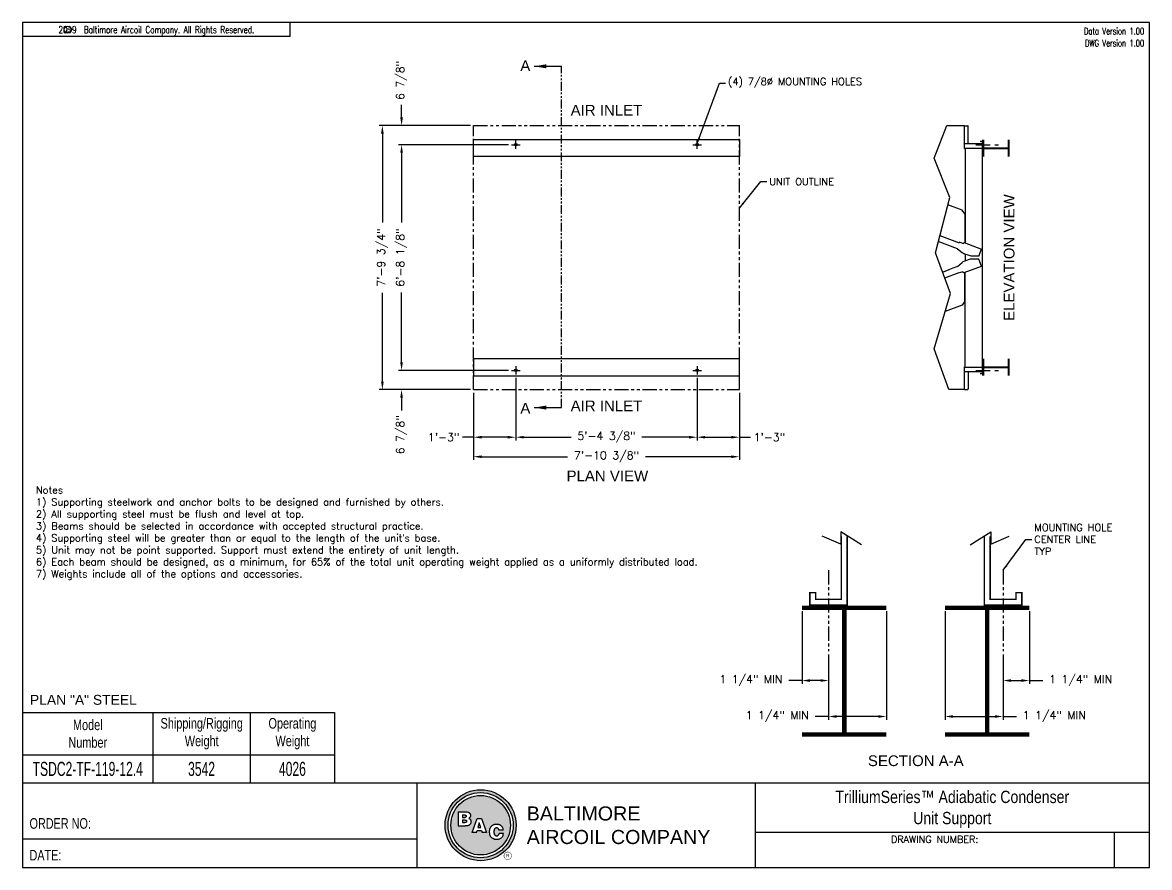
# Model space of a CAD drawing. Extents: x 50 to 450, y 40 to 340.
import ezdxf
from ezdxf.enums import TextEntityAlignment as Align

# ---------------------------------------------------------------- set-up
doc = ezdxf.new("R2010")
doc.units = 0
doc.header["$LTSCALE"] = 8
doc.header["$MEASUREMENT"] = 0
doc.linetypes.add('PHANTOM2', pattern=[1.25, 0.625, -0.125, 0.125, -0.125, 0.125, -0.125])
doc.layers.get('0').update_dxf_attribs({"linetype": 'CONTINUOUS'})
doc.layers.get('Defpoints').update_dxf_attribs({"linetype": 'CONTINUOUS'})
for name, color, linetype in [('STD-BASE', 5, 'CONTINUOUS'), ('STD-BLOCK', 7, 'CONTINUOUS'), ('STD-PLAN-A', 5, 'CONTINUOUS'), ('TEXT', 4, 'CONTINUOUS')]:
    doc.layers.add(name, color=color, linetype=linetype)
doc.styles.add('BAC', font='swissk.ttf')
doc.styles.add('BACtblk', font='swisscl.ttf')
doc.styles.add('BACtblkBold', font='swissck.ttf')
doc.styles.add('Current-ANSI-BAC Part', font='arial.ttf')
doc.styles.add('ROMANS', font='romans.shx', dxfattribs={"width": 0.75})
doc.styles.add('SIMPLEX', font='simplex.shx', dxfattribs={"oblique": 10})
doc.styles.add('SUBMITTAL', font='romans.shx')
doc.styles.add('SUBTTF', font='ARIALN.TTF', dxfattribs={"width": 0.9})
doc.dimstyles.new('SUBMITTAL', dxfattribs={"dimtxt": 0.09375, "dimasz": 0.09375, "dimexe": 0.03125, "dimexo": 0.0625, "dimgap": 0.0625, "dimtad": 0, "dimdec": 4, "dimzin": 4, "dimdsep": 46, "dimlunit": 4, "dimtxsty": 'SUBMITTAL', "dimcen": 0.09375, "dimclre": 6, "dimadec": 0, "dimazin": 0, "dimtfac": 1, "dimtdec": 0, "dimtofl": 0, "dimtmove": 0, "dimatfit": 3, "dimfxl": 0, "dimfrac": 2, "dimtolj": 1, "dimtzin": 4, "dimarcsym": 0})

# ---------------------------------------------------------------- blocks, each defined once
blk = doc.blocks.new('BORDER')
for p, q in [((1, 1), (0, 1)), ((0, 1), (0, 0)), ((1, 0), (1, 1)), ((0, 0), (1, 0))]:
    blk.add_line(p, q)
blk = doc.blocks.new('copyr0')
for q in [(2.375, 0), (0, -0.125)]:
    blk.add_line((2.375, -0.125), q)
at = {"color": 6}
blk.add_circle((0.402, -0.063), 0.0312, dxfattribs=at)
at = {"color": 6, "style": 'ROMANS', "width": 0.75}
blk.add_text('2019  Baltimore Aircoil Company. All Rights Reserved.', height=0.0625, dxfattribs=at).set_placement((1.188, -0.094), align=Align.CENTER)
blk.add_text('c', height=0.0469, dxfattribs=at).set_placement((0.402, -0.063), align=Align.MIDDLE)
blk = doc.blocks.new('model weights')
for p, q in [((3, 43), (3, 3)), ((3, 43), (180.26, 43)), ((77.09, 43), (77.09, 3)), ((132.26, 43), (132.26, 3)), ((180.26, 43), (180.26, 3)), ((180.26, 43), (180.26, 3)), ((3, 19), (180.26, 19)), ((3, 3), (180.26, 3))]:
    blk.add_line(p, q)
at = {"layer": 'TEXT', "char_height": 6, "attachment_point": 5, "style": 'SUBTTF'}
for s, insert, width in [('Model\\PNumber', (40.05, 31), 32.4424), ('Shipping/Rigging\\PWeight', (104.76, 31), 42.2577), ('Operating\\PWeight', (156.26, 31), 52.9286)]:
    blk.add_mtext(s, dxfattribs=dict(at, insert=insert, width=width))
at = {"layer": 'TEXT', "style": 'SUBTTF', "width": 0.75}
for tag, p in [('MODELNUM', (40.05, 11)), ('SHIPWEIGHT', (104.67, 11)), ('OPWEIGHT', (156.26, 11))]:
    blk.add_attdef(tag, text='', height=8, dxfattribs=at).set_placement(p, align=Align.MIDDLE_CENTER)
blk = doc.blocks.new('*D4')
at = {"layer": 'Defpoints', "color": 0}
for p in [(225.15, 215.09), (210.15, 209.76), (210.15, 192.87)]:
    blk.add_point(p, dxfattribs=at)
at = {"layer": 'STD-PLAN-A', "color": 6, "lineweight": -2}
for p, q in [((225.15, 213.95), (225.15, 191.73)), ((210.15, 208.62), (210.15, 191.73))]:
    blk.add_line(p, q, dxfattribs=at)
at = {"layer": 'STD-PLAN-A', "color": 3, "lineweight": -2}
for p, q in [((210.15, 192.87), (206.2, 192.87)), ((222.31, 192.87), (212.99, 192.87))]:
    blk.add_line(p, q, dxfattribs=at)
at = {"layer": 'STD-PLAN-A', "color": 3}
for points in [[(212.99, 193.34), (212.99, 192.4), (210.15, 192.87)], [(222.31, 193.34), (222.31, 192.4), (225.15, 192.87)]]:
    blk.add_solid(points, dxfattribs=at)
at = {"layer": 'STD-PLAN-A', "color": 3, "insert": (199.52, 192.87), "char_height": 2.841, "attachment_point": 5, "style": 'SUBMITTAL'}
blk.add_mtext('\\A1;1\'-3"', dxfattribs=at)
blk = doc.blocks.new('*D5')
at = {"layer": 'Defpoints', "color": 0}
for p in [(289.51, 215.09), (304.51, 209.76), (304.51, 192.87)]:
    blk.add_point(p, dxfattribs=at)
at = {"layer": 'STD-PLAN-A', "color": 6, "lineweight": -2}
for p, q in [((289.51, 213.95), (289.51, 191.73)), ((304.51, 208.62), (304.51, 191.73))]:
    blk.add_line(p, q, dxfattribs=at)
at = {"layer": 'STD-PLAN-A', "color": 3, "lineweight": -2}
for p, q in [((292.36, 192.87), (301.67, 192.87)), ((304.51, 192.87), (308.47, 192.87))]:
    blk.add_line(p, q, dxfattribs=at)
at = {"layer": 'STD-PLAN-A', "color": 3}
for points in [[(292.36, 193.34), (292.36, 192.4), (289.51, 192.87)], [(301.67, 193.34), (301.67, 192.4), (304.51, 192.87)]]:
    blk.add_solid(points, dxfattribs=at)
at = {"layer": 'STD-PLAN-A', "color": 3, "insert": (315.15, 192.87), "char_height": 2.841, "attachment_point": 5, "style": 'SUBMITTAL'}
blk.add_mtext('\\A1;1\'-3"', dxfattribs=at)
blk = doc.blocks.new('*D6')
at = {"layer": 'Defpoints', "color": 0}
for p in [(223.65, 296.71), (184.6, 216.59), (223.65, 216.59)]:
    blk.add_point(p, dxfattribs=at)
at = {"layer": 'STD-PLAN-A', "color": 6, "lineweight": -2}
for p, q in [((222.52, 296.71), (183.46, 296.71)), ((222.52, 216.59), (183.46, 216.59))]:
    blk.add_line(p, q, dxfattribs=at)
at = {"layer": 'STD-PLAN-A', "color": 3, "lineweight": -2}
for p, q in [((184.6, 293.87), (184.6, 269.08)), ((184.6, 219.43), (184.6, 244.22))]:
    blk.add_line(p, q, dxfattribs=at)
at = {"layer": 'STD-PLAN-A', "color": 3}
for points in [[(184.13, 293.87), (185.07, 293.87), (184.6, 296.71)], [(184.13, 219.43), (185.07, 219.43), (184.6, 216.59)]]:
    blk.add_solid(points, dxfattribs=at)
at = {"layer": 'STD-PLAN-A', "color": 3, "insert": (184.6, 256.65), "char_height": 2.8406, "attachment_point": 5, "rotation": 90, "style": 'SUBMITTAL'}
blk.add_mtext('\\A1;6\'-8 1/8"', dxfattribs=at)
blk = doc.blocks.new('*D7')
at = {"layer": 'Defpoints', "color": 0}
for p in [(184.6, 303.54), (210.15, 303.54), (223.65, 296.71)]:
    blk.add_point(p, dxfattribs=at)
at = {"layer": 'STD-PLAN-A', "color": 3, "lineweight": -2}
for p, q in [((184.6, 306.39), (184.6, 310.9)), ((184.6, 293.87), (184.6, 291.03))]:
    blk.add_line(p, q, dxfattribs=at)
at = {"layer": 'STD-PLAN-A', "color": 6, "lineweight": -2}
for p, q in [((209.02, 303.54), (183.46, 303.54)), ((222.52, 296.71), (183.46, 296.71))]:
    blk.add_line(p, q, dxfattribs=at)
at = {"layer": 'STD-PLAN-A', "color": 3}
for points in [[(184.13, 306.39), (185.07, 306.39), (184.6, 303.54)], [(184.13, 293.87), (185.07, 293.87), (184.6, 296.71)]]:
    blk.add_solid(points, dxfattribs=at)
at = {"layer": 'STD-PLAN-A', "color": 3, "insert": (184.6, 319.54), "char_height": 2.841, "attachment_point": 5, "rotation": 90, "style": 'SUBMITTAL'}
blk.add_mtext('\\A1;6 7/8"', dxfattribs=at)
blk = doc.blocks.new('*D8')
at = {"layer": 'Defpoints', "color": 0}
for p in [(223.65, 216.59), (184.6, 209.76), (210.15, 209.76)]:
    blk.add_point(p, dxfattribs=at)
at = {"layer": 'STD-PLAN-A', "color": 3, "lineweight": -2}
for p, q in [((184.6, 219.43), (184.6, 222.27)), ((184.6, 206.92), (184.6, 202.41))]:
    blk.add_line(p, q, dxfattribs=at)
at = {"layer": 'STD-PLAN-A', "color": 6, "lineweight": -2}
for p, q in [((222.52, 216.59), (183.46, 216.59)), ((209.02, 209.76), (183.46, 209.76))]:
    blk.add_line(p, q, dxfattribs=at)
at = {"layer": 'STD-PLAN-A', "color": 3}
for points in [[(184.13, 219.43), (185.07, 219.43), (184.6, 216.59)], [(184.13, 206.92), (185.07, 206.92), (184.6, 209.76)]]:
    blk.add_solid(points, dxfattribs=at)
at = {"layer": 'STD-PLAN-A', "color": 3, "insert": (184.6, 193.76), "char_height": 2.841, "attachment_point": 5, "rotation": 90, "style": 'SUBMITTAL'}
blk.add_mtext('\\A1;6 7/8"', dxfattribs=at)
blk = doc.blocks.new('*D9')
at = {"layer": 'Defpoints', "color": 0}
for p in [(210.15, 209.76), (304.51, 209.76), (304.51, 185.95)]:
    blk.add_point(p, dxfattribs=at)
at = {"layer": 'STD-BASE', "color": 6, "lineweight": -2}
for p, q in [((210.15, 208.62), (210.15, 184.81)), ((304.51, 208.62), (304.51, 184.81))]:
    blk.add_line(p, q, dxfattribs=at)
at = {"layer": 'STD-BASE', "color": 3, "lineweight": -2}
for p, q in [((212.99, 185.95), (243.48, 185.95)), ((301.67, 185.95), (271.18, 185.95))]:
    blk.add_line(p, q, dxfattribs=at)
at = {"layer": 'STD-BASE', "color": 3}
for points in [[(212.99, 186.42), (212.99, 185.48), (210.15, 185.95)], [(301.67, 186.42), (301.67, 185.48), (304.51, 185.95)]]:
    blk.add_solid(points, dxfattribs=at)
at = {"layer": 'STD-BASE', "color": 3, "insert": (257.33, 185.95), "char_height": 2.8406, "attachment_point": 5, "style": 'SUBMITTAL'}
blk.add_mtext('\\A1;7\'-10 3/8"', dxfattribs=at)
blk = doc.blocks.new('*D10')
at = {"layer": 'Defpoints', "color": 0}
for p in [(210.15, 303.54), (177.78, 209.76), (210.15, 209.76)]:
    blk.add_point(p, dxfattribs=at)
at = {"layer": 'STD-BASE', "color": 6, "lineweight": -2}
for p, q in [((209.02, 303.54), (176.65, 303.54)), ((209.02, 209.76), (176.65, 209.76))]:
    blk.add_line(p, q, dxfattribs=at)
at = {"layer": 'STD-BASE', "color": 3, "lineweight": -2}
for p, q in [((177.78, 300.7), (177.78, 269.15)), ((177.78, 212.6), (177.78, 244.15))]:
    blk.add_line(p, q, dxfattribs=at)
at = {"layer": 'STD-BASE', "color": 3}
for points in [[(177.31, 300.7), (178.26, 300.7), (177.78, 303.54)], [(177.31, 212.6), (178.26, 212.6), (177.78, 209.76)]]:
    blk.add_solid(points, dxfattribs=at)
at = {"layer": 'STD-BASE', "color": 3, "insert": (177.78, 256.65), "char_height": 2.8406, "attachment_point": 5, "rotation": 90, "style": 'SUBMITTAL'}
blk.add_mtext('\\A1;7\'-9 3/4"', dxfattribs=at)
blk = doc.blocks.new('*D11')
at = {"layer": 'Defpoints', "color": 0}
for p in [(225.15, 215.09), (289.51, 215.09), (289.51, 192.87)]:
    blk.add_point(p, dxfattribs=at)
at = {"layer": 'STD-PLAN-A', "color": 6, "lineweight": -2}
for p, q in [((225.15, 213.95), (225.15, 191.73)), ((289.51, 213.95), (289.51, 191.73))]:
    blk.add_line(p, q, dxfattribs=at)
at = {"layer": 'STD-PLAN-A', "color": 3, "lineweight": -2}
for p, q in [((227.99, 192.87), (244.83, 192.87)), ((286.67, 192.87), (269.83, 192.87))]:
    blk.add_line(p, q, dxfattribs=at)
at = {"layer": 'STD-PLAN-A', "color": 3}
for points in [[(227.99, 193.34), (227.99, 192.4), (225.15, 192.87)], [(286.67, 193.34), (286.67, 192.4), (289.51, 192.87)]]:
    blk.add_solid(points, dxfattribs=at)
at = {"layer": 'STD-PLAN-A', "color": 3, "insert": (257.33, 192.87), "char_height": 2.8406, "attachment_point": 5, "style": 'SUBMITTAL'}
blk.add_mtext('\\A1;5\'-4 3/8"', dxfattribs=at)
blk = doc.blocks.new('*D12')
at = {"layer": 'Defpoints', "color": 0}
for p in [(407.47, 132.25), (398.11, 116.86), (407.47, 106.47)]:
    blk.add_point(p, dxfattribs=at)
at = {"layer": 'STD-PLAN-A', "color": 6, "lineweight": -2}
for p, q in [((407.47, 131.11), (407.47, 105.34)), ((398.11, 115.73), (398.11, 105.34))]:
    blk.add_line(p, q, dxfattribs=at)
at = {"layer": 'STD-PLAN-A', "color": 3, "lineweight": -2}
for p, q in [((400.95, 106.47), (404.63, 106.47)), ((407.47, 106.47), (412.21, 106.47))]:
    blk.add_line(p, q, dxfattribs=at)
at = {"layer": 'STD-PLAN-A', "color": 3}
for points in [[(400.95, 106.95), (400.95, 106), (398.11, 106.47)], [(404.63, 106.95), (404.63, 106), (407.47, 106.47)]]:
    blk.add_solid(points, dxfattribs=at)
at = {"layer": 'STD-PLAN-A', "color": 3, "insert": (425.65, 106.47), "char_height": 2.8406, "attachment_point": 5, "style": 'SUBMITTAL'}
blk.add_mtext('\\A1;1 1/4" MIN', dxfattribs=at)
blk = doc.blocks.new('*D13')
at = {"layer": 'Defpoints', "color": 0}
for p in [(377.53, 132.25), (398.11, 116.86), (377.53, 93.71)]:
    blk.add_point(p, dxfattribs=at)
at = {"layer": 'STD-PLAN-A', "color": 6, "lineweight": -2}
for p, q in [((377.53, 131.11), (377.53, 92.57)), ((398.11, 115.73), (398.11, 92.57))]:
    blk.add_line(p, q, dxfattribs=at)
at = {"layer": 'STD-PLAN-A', "color": 3, "lineweight": -2}
for p, q in [((380.37, 93.71), (395.27, 93.71)), ((398.11, 93.71), (402.85, 93.71))]:
    blk.add_line(p, q, dxfattribs=at)
at = {"layer": 'STD-PLAN-A', "color": 3}
for points in [[(380.37, 94.18), (380.37, 93.24), (377.53, 93.71)], [(395.27, 94.18), (395.27, 93.24), (398.11, 93.71)]]:
    blk.add_solid(points, dxfattribs=at)
at = {"layer": 'STD-PLAN-A', "color": 3, "insert": (416.3, 93.71), "char_height": 2.8406, "attachment_point": 5, "style": 'SUBMITTAL'}
blk.add_mtext('\\A1;1 1/4" MIN', dxfattribs=at)
blk = doc.blocks.new('*D14')
at = {"layer": 'Defpoints', "color": 0}
for p in [(326.78, 132.25), (336.14, 116.86), (326.78, 106.47)]:
    blk.add_point(p, dxfattribs=at)
at = {"layer": 'STD-PLAN-A', "color": 6, "lineweight": -2}
for p, q in [((326.78, 131.11), (326.78, 105.34)), ((336.14, 115.73), (336.14, 105.34))]:
    blk.add_line(p, q, dxfattribs=at)
at = {"layer": 'STD-PLAN-A', "color": 3, "lineweight": -2}
for p, q in [((326.78, 106.47), (322.04, 106.47)), ((333.3, 106.47), (329.62, 106.47))]:
    blk.add_line(p, q, dxfattribs=at)
at = {"layer": 'STD-PLAN-A', "color": 3}
for points in [[(329.62, 106.95), (329.62, 106), (326.78, 106.47)], [(333.3, 106.95), (333.3, 106), (336.14, 106.47)]]:
    blk.add_solid(points, dxfattribs=at)
at = {"layer": 'STD-PLAN-A', "color": 3, "insert": (308.6, 106.47), "char_height": 2.8406, "attachment_point": 5, "style": 'SUBMITTAL'}
blk.add_mtext('\\A1;1 1/4" MIN', dxfattribs=at)
blk = doc.blocks.new('*D15')
at = {"layer": 'Defpoints', "color": 0}
for p in [(356.72, 132.25), (336.14, 116.86), (356.72, 93.71)]:
    blk.add_point(p, dxfattribs=at)
at = {"layer": 'STD-PLAN-A', "color": 6, "lineweight": -2}
for p, q in [((356.72, 131.11), (356.72, 92.57)), ((336.14, 115.73), (336.14, 92.57))]:
    blk.add_line(p, q, dxfattribs=at)
at = {"layer": 'STD-PLAN-A', "color": 3, "lineweight": -2}
for p, q in [((336.14, 93.71), (331.4, 93.71)), ((353.88, 93.71), (338.98, 93.71))]:
    blk.add_line(p, q, dxfattribs=at)
at = {"layer": 'STD-PLAN-A', "color": 3}
for points in [[(338.98, 94.18), (338.98, 93.24), (336.14, 93.71)], [(353.88, 94.18), (353.88, 93.24), (356.72, 93.71)]]:
    blk.add_solid(points, dxfattribs=at)
at = {"layer": 'STD-PLAN-A', "color": 3, "insert": (317.96, 93.71), "char_height": 2.8406, "attachment_point": 5, "style": 'SUBMITTAL'}
blk.add_mtext('\\A1;1 1/4" MIN', dxfattribs=at)
blk = doc.blocks.new('bacstblk')
h = blk.add_hatch(color=150)
h.dxf.hatch_style = 1
h.paths.add_polyline_path([(3.751, 0.375, 1), (4.38, 0.375, 1)])
h.paths.add_polyline_path([(4.354, 0.375, -1), (3.777, 0.375, -1)], flags=16)
h.paths.add_polyline_path([(4.329, 0.375, -1), (3.801, 0.375, -1)], flags=0)
h.paths.add_polyline_path([(3.943, 0.494), (3.96, 0.489), (3.971, 0.478), (3.976, 0.462), (3.972, 0.447), (3.961, 0.436), (3.974, 0.427), (3.979, 0.415), (3.979, 0.397), (3.973, 0.384), (3.961, 0.374), (3.948, 0.37), (3.935, 0.369), (3.867, 0.369), (3.867, 0.494)], flags=0)
h.paths.add_polyline_path([(4.033, 0.436), (4.074, 0.436), (4.118, 0.311), (4.078, 0.311), (4.073, 0.328), (4.033, 0.328), (4.029, 0.311), (3.99, 0.311)], flags=0)
h.paths.add_polyline_path([(4.168, 0.372), (4.183, 0.379), (4.199, 0.382), (4.215, 0.382), (4.233, 0.379), (4.246, 0.372), (4.258, 0.36), (4.264, 0.346), (4.266, 0.332), (4.227, 0.332), (4.227, 0.335), (4.226, 0.339), (4.225, 0.341), (4.224, 0.343), (4.222, 0.345), (4.221, 0.347), (4.219, 0.348), (4.217, 0.349), (4.216, 0.349), (4.214, 0.35), (4.213, 0.35), (4.211, 0.351), (4.21, 0.351), (4.208, 0.351), (4.207, 0.351), (4.205, 0.351), (4.203, 0.351), (4.202, 0.35), (4.2, 0.35), (4.198, 0.35), (4.196, 0.349), (4.195, 0.348), (4.193, 0.347), (4.192, 0.346), (4.191, 0.345), (4.189, 0.343), (4.188, 0.342), (4.187, 0.34), (4.186, 0.338), (4.186, 0.337), (4.185, 0.335), (4.184, 0.333), (4.184, 0.331), (4.184, 0.329), (4.183, 0.327), (4.183, 0.325), (4.183, 0.323), (4.183, 0.322), (4.183, 0.32), (4.183, 0.318), (4.183, 0.316), (4.183, 0.314), (4.183, 0.312), (4.183, 0.31), (4.183, 0.308), (4.183, 0.306), (4.184, 0.304), (4.184, 0.302), (4.184, 0.301), (4.185, 0.299), (4.185, 0.297), (4.186, 0.296), (4.187, 0.294), (4.187, 0.293), (4.188, 0.292), (4.189, 0.29), (4.19, 0.289), (4.191, 0.288), (4.192, 0.287), (4.193, 0.286), (4.194, 0.285), (4.196, 0.285), (4.197, 0.284), (4.198, 0.283), (4.199, 0.283), (4.201, 0.283), (4.202, 0.282), (4.203, 0.282), (4.204, 0.282), (4.206, 0.282), (4.207, 0.282), (4.208, 0.282), (4.21, 0.282), (4.211, 0.282), (4.212, 0.282), (4.214, 0.282), (4.215, 0.283), (4.216, 0.283), (4.218, 0.284), (4.219, 0.285), (4.221, 0.286), (4.222, 0.287), (4.224, 0.289), (4.225, 0.29), (4.226, 0.293), (4.227, 0.295), (4.228, 0.299), (4.229, 0.302), (4.267, 0.302), (4.265, 0.289), (4.258, 0.272), (4.245, 0.26), (4.229, 0.253), (4.215, 0.25), (4.199, 0.25), (4.181, 0.254), (4.166, 0.262), (4.154, 0.273), (4.147, 0.286), (4.143, 0.3), (4.142, 0.317), (4.143, 0.334), (4.148, 0.349), (4.157, 0.363)], flags=0)
h = blk.add_hatch(color=150)
h.dxf.hatch_style = 1
h.paths.add_polyline_path([(3.801, 0.375, 1), (4.329, 0.375, 1)])
h.paths.add_polyline_path([(4.074, 0.436), (4.118, 0.311), (4.078, 0.311), (4.073, 0.328), (4.033, 0.328), (4.029, 0.311), (3.99, 0.311), (4.033, 0.436)], flags=16)
h.paths.add_polyline_path([(3.974, 0.427), (3.979, 0.415), (3.979, 0.397), (3.973, 0.384), (3.961, 0.374), (3.948, 0.37), (3.935, 0.369), (3.867, 0.369), (3.867, 0.494), (3.943, 0.494), (3.96, 0.489), (3.971, 0.478), (3.976, 0.462), (3.972, 0.447), (3.961, 0.436)], flags=16)
h.paths.add_polyline_path([(4.266, 0.332), (4.227, 0.332), (4.227, 0.335), (4.226, 0.339), (4.225, 0.341), (4.224, 0.343), (4.222, 0.345), (4.221, 0.347), (4.219, 0.348), (4.217, 0.349), (4.216, 0.349), (4.214, 0.35), (4.213, 0.35), (4.211, 0.351), (4.21, 0.351), (4.208, 0.351), (4.207, 0.351), (4.205, 0.351), (4.203, 0.351), (4.202, 0.35), (4.2, 0.35), (4.198, 0.35), (4.196, 0.349), (4.195, 0.348), (4.193, 0.347), (4.192, 0.346), (4.191, 0.345), (4.189, 0.343), (4.188, 0.342), (4.187, 0.34), (4.186, 0.338), (4.186, 0.337), (4.185, 0.335), (4.184, 0.333), (4.184, 0.331), (4.184, 0.329), (4.183, 0.327), (4.183, 0.325), (4.183, 0.323), (4.183, 0.322), (4.183, 0.32), (4.183, 0.318), (4.183, 0.316), (4.183, 0.314), (4.183, 0.312), (4.183, 0.31), (4.183, 0.308), (4.183, 0.306), (4.184, 0.304), (4.184, 0.302), (4.184, 0.301), (4.185, 0.299), (4.185, 0.297), (4.186, 0.296), (4.187, 0.294), (4.187, 0.293), (4.188, 0.292), (4.189, 0.29), (4.19, 0.289), (4.191, 0.288), (4.192, 0.287), (4.193, 0.286), (4.194, 0.285), (4.196, 0.285), (4.197, 0.284), (4.198, 0.283), (4.199, 0.283), (4.201, 0.283), (4.202, 0.282), (4.203, 0.282), (4.204, 0.282), (4.206, 0.282), (4.207, 0.282), (4.208, 0.282), (4.21, 0.282), (4.211, 0.282), (4.212, 0.282), (4.214, 0.282), (4.215, 0.283), (4.216, 0.283), (4.218, 0.284), (4.219, 0.285), (4.221, 0.286), (4.222, 0.287), (4.224, 0.289), (4.225, 0.29), (4.226, 0.293), (4.227, 0.295), (4.228, 0.299), (4.229, 0.302), (4.267, 0.302), (4.265, 0.289), (4.258, 0.272), (4.245, 0.26), (4.229, 0.253), (4.215, 0.25), (4.199, 0.25), (4.181, 0.254), (4.166, 0.262), (4.154, 0.273), (4.147, 0.286), (4.143, 0.3), (4.142, 0.317), (4.143, 0.334), (4.148, 0.349), (4.157, 0.363), (4.168, 0.372), (4.183, 0.379), (4.199, 0.382), (4.215, 0.382), (4.233, 0.379), (4.246, 0.372), (4.258, 0.36), (4.264, 0.346)], flags=16)
h = blk.add_hatch(color=150)
h.dxf.hatch_style = 1
h.paths.add_polyline_path([(3.934, 0.447), (3.935, 0.448), (3.935, 0.449), (3.936, 0.45), (3.936, 0.451), (3.937, 0.451), (3.937, 0.452), (3.937, 0.453), (3.937, 0.454), (3.937, 0.455), (3.937, 0.456), (3.937, 0.457), (3.937, 0.458), (3.937, 0.459), (3.937, 0.46), (3.936, 0.461), (3.936, 0.461), (3.935, 0.462), (3.935, 0.463), (3.934, 0.464), (3.933, 0.464), (3.932, 0.464), (3.931, 0.465), (3.929, 0.465), (3.928, 0.465), (3.926, 0.466), (3.924, 0.466), (3.921, 0.466), (3.905, 0.466), (3.905, 0.444), (3.924, 0.444), (3.927, 0.445), (3.929, 0.445), (3.931, 0.446), (3.933, 0.446)])
h.paths.add_polyline_path([(3.941, 0.408), (3.941, 0.409), (3.941, 0.41), (3.941, 0.411), (3.941, 0.412), (3.941, 0.413), (3.941, 0.414), (3.94, 0.415), (3.94, 0.416), (3.939, 0.417), (3.939, 0.418), (3.938, 0.419), (3.937, 0.419), (3.935, 0.42), (3.934, 0.421), (3.932, 0.421), (3.93, 0.421), (3.927, 0.421), (3.924, 0.422), (3.905, 0.422), (3.905, 0.399), (3.926, 0.399), (3.929, 0.399), (3.932, 0.399), (3.934, 0.4), (3.935, 0.4), (3.937, 0.401), (3.938, 0.402), (3.938, 0.402), (3.939, 0.403), (3.94, 0.404), (3.94, 0.405), (3.94, 0.406), (3.941, 0.406), (3.941, 0.407)])
h.paths.add_polyline_path([(4.053, 0.397), (4.041, 0.354), (4.066, 0.354)])
for p, q in [((0, 0.75), (10, 0.75)), ((3.5, 0.75), (3.5, 0)), ((6.5, 0.75), (6.5, 0)), ((6.5, 0.312), (10, 0.312)), ((9.688, 0.312), (9.688, 0)), ((3.5, 0.25), (0, 0.25))]:
    blk.add_line(p, q)
at = {"color": 150}
for p, q in [((3.867, 0.494), (3.93, 0.494)), ((3.867, 0.494), (3.867, 0.369)), ((3.905, 0.466), (3.905, 0.444)), ((3.905, 0.466), (3.921, 0.466)), ((3.905, 0.444), (3.924, 0.444)), ((3.905, 0.422), (3.905, 0.399)), ((3.905, 0.422), (3.924, 0.422)), ((3.99, 0.311), (4.033, 0.436)), ((4.033, 0.436), (4.074, 0.436)), ((4.074, 0.436), (4.118, 0.311)), ((3.867, 0.369), (3.928, 0.369)), ((3.905, 0.399), (3.926, 0.399)), ((4.029, 0.311), (3.99, 0.311)), ((4.029, 0.311), (4.033, 0.328)), ((4.033, 0.328), (4.073, 0.328)), ((4.053, 0.397), (4.041, 0.354)), ((4.041, 0.354), (4.066, 0.354)), ((4.066, 0.354), (4.053, 0.397)), ((4.073, 0.328), (4.078, 0.311)), ((4.118, 0.311), (4.078, 0.311)), ((4.266, 0.332), (4.227, 0.332)), ((4.267, 0.302), (4.229, 0.302))]:
    blk.add_line(p, q, dxfattribs=at)
for points in [[(3.921, 0.466), (3.924, 0.466), (3.926, 0.466), (3.928, 0.465), (3.929, 0.465), (3.931, 0.465), (3.932, 0.464), (3.933, 0.464), (3.934, 0.464), (3.935, 0.463), (3.935, 0.462), (3.936, 0.461), (3.936, 0.461), (3.937, 0.46), (3.937, 0.459), (3.937, 0.458), (3.937, 0.457), (3.937, 0.456), (3.937, 0.455), (3.937, 0.454), (3.937, 0.453), (3.937, 0.452), (3.937, 0.451), (3.936, 0.451), (3.936, 0.45), (3.935, 0.449), (3.935, 0.448), (3.934, 0.447), (3.933, 0.446), (3.931, 0.446), (3.929, 0.445), (3.927, 0.445), (3.924, 0.444)], [(3.924, 0.422), (3.927, 0.421), (3.93, 0.421), (3.932, 0.421), (3.934, 0.421), (3.935, 0.42), (3.937, 0.419), (3.938, 0.419), (3.939, 0.418), (3.939, 0.417), (3.94, 0.416), (3.94, 0.415), (3.941, 0.414), (3.941, 0.413), (3.941, 0.412), (3.941, 0.411), (3.941, 0.41), (3.941, 0.409), (3.941, 0.408), (3.941, 0.407), (3.941, 0.406), (3.94, 0.406), (3.94, 0.405), (3.94, 0.404), (3.939, 0.403), (3.938, 0.402), (3.938, 0.402), (3.937, 0.401), (3.935, 0.4), (3.934, 0.4), (3.932, 0.399), (3.929, 0.399), (3.926, 0.399)], [(3.96, 0.436), (3.965, 0.433), (3.969, 0.431), (3.972, 0.428), (3.974, 0.425), (3.976, 0.422), (3.977, 0.419), (3.978, 0.416), (3.978, 0.413), (3.979, 0.411), (3.979, 0.408), (3.979, 0.406), (3.979, 0.403), (3.978, 0.401), (3.978, 0.399), (3.978, 0.397), (3.977, 0.395), (3.977, 0.393), (3.976, 0.391), (3.975, 0.389), (3.974, 0.387), (3.973, 0.385), (3.972, 0.383), (3.97, 0.382), (3.968, 0.38), (3.966, 0.378), (3.963, 0.376), (3.96, 0.374), (3.955, 0.372), (3.95, 0.371), (3.944, 0.37), (3.937, 0.369), (3.928, 0.369)], [(3.93, 0.494), (3.938, 0.494), (3.944, 0.493), (3.95, 0.492), (3.954, 0.491), (3.958, 0.489), (3.962, 0.487), (3.964, 0.485), (3.967, 0.483), (3.968, 0.481), (3.97, 0.479), (3.971, 0.476), (3.972, 0.474), (3.973, 0.472), (3.974, 0.47), (3.974, 0.468), (3.974, 0.465), (3.974, 0.463), (3.974, 0.461), (3.974, 0.459), (3.974, 0.457), (3.974, 0.455), (3.974, 0.453), (3.973, 0.451), (3.972, 0.449), (3.971, 0.447), (3.97, 0.445), (3.969, 0.444), (3.967, 0.442), (3.966, 0.44), (3.964, 0.439), (3.962, 0.437), (3.96, 0.436)], [(4.266, 0.332), (4.265, 0.339), (4.264, 0.345), (4.262, 0.351), (4.26, 0.355), (4.258, 0.359), (4.255, 0.362), (4.253, 0.365), (4.25, 0.367), (4.248, 0.369), (4.246, 0.371), (4.244, 0.373), (4.241, 0.374), (4.239, 0.375), (4.237, 0.377), (4.234, 0.377), (4.232, 0.378), (4.229, 0.379), (4.227, 0.38), (4.224, 0.38), (4.221, 0.381), (4.218, 0.381), (4.215, 0.382), (4.212, 0.382), (4.209, 0.382), (4.206, 0.382), (4.203, 0.382), (4.199, 0.382), (4.196, 0.382), (4.193, 0.381), (4.19, 0.38), (4.186, 0.38), (4.183, 0.379), (4.18, 0.378), (4.176, 0.376), (4.173, 0.375), (4.17, 0.373), (4.167, 0.371), (4.164, 0.369), (4.161, 0.366), (4.159, 0.364), (4.156, 0.361), (4.154, 0.358), (4.152, 0.354), (4.15, 0.351), (4.148, 0.347), (4.146, 0.343), (4.145, 0.34), (4.144, 0.336), (4.143, 0.331), (4.143, 0.327), (4.142, 0.323), (4.142, 0.319), (4.142, 0.314), (4.142, 0.31), (4.143, 0.306), (4.143, 0.302), (4.144, 0.299), (4.144, 0.295), (4.145, 0.292), (4.146, 0.288), (4.148, 0.285), (4.149, 0.282), (4.151, 0.279), (4.152, 0.276), (4.154, 0.274), (4.156, 0.271), (4.158, 0.269), (4.161, 0.267), (4.163, 0.264), (4.166, 0.262), (4.169, 0.26), (4.172, 0.259), (4.175, 0.257), (4.178, 0.256), (4.181, 0.254), (4.185, 0.253), (4.189, 0.252), (4.193, 0.251), (4.197, 0.251), (4.201, 0.25), (4.205, 0.25), (4.21, 0.25), (4.214, 0.251), (4.219, 0.251), (4.224, 0.252), (4.229, 0.253), (4.234, 0.255), (4.239, 0.257), (4.244, 0.26), (4.248, 0.263), (4.253, 0.267), (4.257, 0.272), (4.261, 0.278), (4.264, 0.285), (4.266, 0.293), (4.267, 0.302)], [(4.227, 0.332), (4.227, 0.335), (4.226, 0.339), (4.225, 0.341), (4.224, 0.343), (4.222, 0.345), (4.221, 0.347), (4.219, 0.348), (4.217, 0.349), (4.216, 0.349), (4.214, 0.35), (4.213, 0.35), (4.211, 0.351), (4.21, 0.351), (4.208, 0.351), (4.207, 0.351), (4.205, 0.351), (4.203, 0.351), (4.202, 0.35), (4.2, 0.35), (4.198, 0.35), (4.196, 0.349), (4.195, 0.348), (4.193, 0.347), (4.192, 0.346), (4.191, 0.345), (4.189, 0.343), (4.188, 0.342), (4.187, 0.34), (4.186, 0.338), (4.186, 0.337), (4.185, 0.335), (4.184, 0.333), (4.184, 0.331), (4.184, 0.329), (4.183, 0.327), (4.183, 0.325), (4.183, 0.323), (4.183, 0.322), (4.183, 0.32), (4.183, 0.318), (4.183, 0.316), (4.183, 0.314), (4.183, 0.312), (4.183, 0.31), (4.183, 0.308), (4.183, 0.306), (4.184, 0.304), (4.184, 0.302), (4.184, 0.301), (4.185, 0.299), (4.185, 0.297), (4.186, 0.296), (4.187, 0.294), (4.187, 0.293), (4.188, 0.292), (4.189, 0.29), (4.19, 0.289), (4.191, 0.288), (4.192, 0.287), (4.193, 0.286), (4.194, 0.285), (4.196, 0.285), (4.197, 0.284), (4.198, 0.283), (4.199, 0.283), (4.201, 0.283), (4.202, 0.282), (4.203, 0.282), (4.204, 0.282), (4.206, 0.282), (4.207, 0.282), (4.208, 0.282), (4.21, 0.282), (4.211, 0.282), (4.212, 0.282), (4.214, 0.282), (4.215, 0.283), (4.216, 0.283), (4.218, 0.284), (4.219, 0.285), (4.221, 0.286), (4.222, 0.287), (4.224, 0.289), (4.225, 0.29), (4.226, 0.293), (4.227, 0.295), (4.228, 0.299), (4.229, 0.302)]]:
    blk.add_lwpolyline(points, dxfattribs=at)
for radius in [0.315, 0.289, 0.264]:
    blk.add_circle((4.065, 0.375), radius, dxfattribs=at)
at = {"layer": 'TEXT', "color": 150, "linetype": 'Continuous', "const_width": 0.00375}
blk.add_lwpolyline([(4.272, 0.104, 1), (4.339, 0.104, 1)], format="xyb", close=True, dxfattribs=at)
at = {"color": 6, "style": 'SIMPLEX'}
blk.add_text('DRAWING NUMBER:', height=0.0625, dxfattribs=at).set_placement((8.094, 0.219), align=Align.CENTER)
at = {"layer": 'TEXT', "color": 150, "style": 'BAC'}
for s, p in [('BALTIMORE', (4.474, 0.417)), ('AIRCOIL COMPANY', (4.474, 0.208))]:
    blk.add_text(s, height=0.125, dxfattribs=at).set_placement(p)
at = {"layer": 'TEXT', "color": 4, "style": 'BACtblk'}
for s, p in [('ORDER NO:', (0.062, 0.344)), ('DATE:', (0.062, 0.062))]:
    blk.add_text(s, height=0.0938, dxfattribs=at).set_placement(p)
at = {"layer": 'TEXT', "color": 150, "linetype": 'Continuous', "style": 'BAC'}
blk.add_text('R', height=0.0312, dxfattribs=at).set_placement((4.289, 0.089))
at = {"layer": 'TEXT', "color": 4, "style": 'BACtblkBold'}
for tag, p in [('DESC', (0.062, 0.531)), ('ORDER', (0.964, 0.344)), ('DATE', (0.54, 0.062))]:
    blk.add_attdef(tag, p, '', height=0.125, dxfattribs=at)
for tag, height, p in [('MODEL1', 0.109, (8.25, 0.572)), ('MODEL2', 0.109, (8.25, 0.384)), ('DWGNUM', 0.141, (8.094, 0.031))]:
    blk.add_attdef(tag, text='', height=height, dxfattribs=at).set_placement(p, align=Align.CENTER)
blk.add_attdef('REV', text='', height=0.156, dxfattribs=at).set_placement((9.844, 0.156), align=Align.MIDDLE)
at = {"layer": 'TEXT', "color": 4, "style": 'BACtblk', "flags": 1}
blk.add_attdef('DWGBY', (2.04, 0.062), '', height=0.0938, dxfattribs=at)

msp = doc.modelspace()

# ---------------------------------------------------------------- linework, layer by layer
at = {"layer": 'STD-BASE', "linetype": 'PHANTOM2'}
for p, q in [((210.1517, 303.5447), (304.5148, 303.5447)), ((210.1517, 209.7578), (210.1517, 303.5447)), ((304.5148, 209.7578), (304.5148, 303.5447)), ((210.1517, 209.7578), (304.5148, 209.7578))]:
    msp.add_line(p, q, dxfattribs=at)
at = {"layer": 'STD-BASE'}
for centre in [(225.1517, 296.7137), (289.5148, 296.7137), (225.1517, 216.5887), (289.5148, 216.5887)]:
    msp.add_circle(centre, 0.4375, dxfattribs=at)
at = {"layer": 'STD-PLAN-A', "linetype": 'PHANTOM2', "ltscale": 0.625}
msp.add_line((241.3735, 203.39), (241.3735, 324.5595), dxfattribs=at)
at = {"layer": 'STD-PLAN-A'}
for p, q in [((378.121, 303.5447), (384.4017, 303.5447)), ((384.4017, 295.3902), (384.4017, 303.5447)), ((384.4017, 303.4637), (385.5492, 303.4637)), ((385.7475, 297.4123), (385.7475, 303.2652)), ((384.4017, 297.2137), (390.6812, 297.2137)), ((388.4604, 296.7137), (393.5302, 296.7137)), ((390.6812, 297.8387), (389.9312, 297.8387)), ((390.6812, 297.8387), (390.6812, 215.4637)), ((395.2154, 296.7137), (396.5201, 296.7137)), ((384.4017, 295.3902), (384.6812, 295.3902)), ((384.6812, 295.4637), (384.6812, 261.85)), ((384.6812, 295.4637), (390.6812, 295.4637)), ((383.5586, 273.5172), (378.4797, 275.4109)), ((384.5114, 272.1451), (383.5586, 273.5172)), ((384.5114, 272.1451), (384.5117, 262.151)), ((375.6712, 264.4849), (382.5682, 261.9132)), ((381.966, 259.7941), (375.1215, 262.3465)), ((382.6377, 262.0997), (382.5682, 261.9132)), ((383.8089, 261.663), (382.6377, 262.0997)), ((383.8089, 261.663), (384.5117, 262.151)), ((384.2889, 261.9963), (390.4664, 259.6928)), ((381.966, 259.7941), (383.5691, 258.4055)), ((386.067, 257.3406), (384.2277, 258.0265)), ((384.6812, 257.8574), (384.6812, 255.4451)), ((389.5353, 257.1959), (386.813, 257.1959)), ((389.5353, 256.1066), (386.813, 256.1066)), ((389.5353, 257.1959), (390.4664, 259.6928)), ((390.4664, 253.6097), (389.5353, 256.1066)), ((376.6174, 251.5129), (379.328, 252.5236)), ((381.966, 253.5084), (379.329, 252.5251)), ((381.966, 253.5084), (383.5691, 254.897)), ((386.067, 255.9619), (384.2277, 255.276)), ((384.2895, 251.3064), (390.4664, 253.6097)), ((377.3788, 249.455), (382.5679, 251.39)), ((382.5679, 251.39), (382.6374, 251.2036)), ((383.8087, 251.6403), (382.6374, 251.2036)), ((383.8087, 251.6403), (384.5114, 251.1524)), ((384.5115, 241.1582), (384.5114, 251.1524)), ((384.6812, 217.9123), (384.6812, 251.4525)), ((384.5115, 241.1582), (383.5588, 239.7861)), ((383.5588, 239.7861), (377.5572, 237.5482)), ((384.4017, 217.9123), (384.6812, 217.9123)), ((384.4017, 209.7578), (384.4017, 217.9123)), ((384.4017, 217.7137), (390.6812, 217.7137)), ((390.6812, 216.0887), (384.4017, 216.0887)), ((388.4604, 216.5887), (393.5302, 216.5887)), ((395.2154, 216.5887), (396.5201, 216.5887)), ((385.7475, 215.8902), (385.7475, 210.0373)), ((389.9312, 215.4637), (390.6812, 215.4637)), ((384.4017, 209.7578), (378.8059, 209.7578)), ((384.4017, 209.8387), (385.5492, 209.8387)), ((340.4651, 154.9565), (333.9356, 157.7841)), ((347.8232, 154.6569), (340.4651, 159.2711)), ((340.4651, 159.2711), (340.4651, 154.9565)), ((386.4291, 154.6569), (393.7872, 159.2711)), ((393.7872, 159.2711), (393.7872, 154.9565)), ((393.7872, 154.9565), (400.3168, 157.7841))]:
    msp.add_line(p, q, dxfattribs=at)
at = {"layer": 'STD-PLAN-A', "color": 6}
for p, q in [((223.6517, 296.7137), (226.6517, 296.7137)), ((225.1517, 295.2137), (225.1517, 298.2137)), ((288.0148, 296.7137), (291.0148, 296.7137)), ((289.5148, 295.2137), (289.5148, 298.2137)), ((223.6517, 216.5887), (226.6517, 216.5887)), ((225.1517, 218.0887), (225.1517, 215.0887)), ((288.0148, 216.5887), (291.0148, 216.5887)), ((289.5148, 218.0887), (289.5148, 215.0887))]:
    msp.add_line(p, q, dxfattribs=at)
at = {"layer": 'STD-PLAN-A', "linetype": 'PHANTOM2'}
for p, q in [((336.1404, 145.6181), (336.1404, 116.8624)), ((398.1119, 145.6181), (398.1119, 116.8624))]:
    msp.add_line(p, q, dxfattribs=at)
at = {"layer": 'STD-PLAN-A'}
for points in [[(378.8059, 209.7578), (373.6231, 224.2177), (379.4328, 243.9035), (374.0916, 258.3397), (379.1517, 278.0255), (373.6231, 291.9931), (378.121, 303.5447)], [(210.1517, 292.5887), (210.1517, 298.5887), (304.5148, 298.5887), (304.5148, 292.5887), (210.1517, 292.5887)], [(210.1517, 220.7137), (210.1517, 214.7137), (304.5148, 214.7137), (304.5148, 220.7137), (210.1517, 220.7137)]]:
    msp.add_lwpolyline(points, dxfattribs=at)
for points, const_width in [([(391.0562, 298.4637), (391.0562, 292.4637)], 0.75), ([(400.0562, 298.4637), (400.0562, 292.4637)], 0.75), ([(391.0562, 295.4637), (400.0562, 295.4637)], 0.75), ([(391.0562, 214.7137), (391.0562, 220.7137)], 0.75), ([(400.0562, 214.7137), (400.0562, 220.7137)], 0.75), ([(391.0562, 217.7137), (400.0562, 217.7137)], 0.75), ([(342.7854, 157.6544), (342.7854, 133.2794), (329.4954, 133.2794), (329.4954, 137.7104), (331.5579, 137.7104), (331.5579, 135.3419), (340.7229, 135.3419), (340.7229, 157.6544)], 0.5156), ([(391.4669, 157.6544), (391.4669, 133.2794), (404.7569, 133.2794), (404.7569, 137.7104), (402.6944, 137.7104), (402.6944, 135.3419), (393.5294, 135.3419), (393.5294, 157.6544)], 0.5156), ([(326.7842, 132.2482), (356.7242, 132.2482)], 1.5469), ([(341.7542, 132.2482), (341.7542, 87.3382)], 1.5469), ([(407.4682, 132.2482), (377.5282, 132.2482)], 1.5469), ([(392.4982, 132.2482), (392.4982, 87.3382)], 1.5469), ([(326.7842, 87.3382), (356.7242, 87.3382)], 1.5469), ([(407.4682, 87.3382), (377.5282, 87.3382)], 1.5469)]:
    msp.add_lwpolyline(points, dxfattribs=dict(at, const_width=const_width))
for centre, start, end in [((385.5509, 303.2671), 359.42865, 90.500422), ((385.5509, 210.0354), 269.499578, 0.57135)]:
    msp.add_arc(centre, 0.1966, start, end, dxfattribs=at)
for points in [[(385.7475, 303.2656), (385.7475, 303.2653), (385.7475, 303.265), (385.7475, 303.2647)], [(385.7475, 297.4119), (385.7475, 297.4122), (385.7475, 297.4125), (385.7475, 297.4127)], [(385.7475, 210.0369), (385.7475, 210.0372), (385.7475, 210.0375), (385.7475, 210.0377)]]:
    msp.add_open_spline(points, degree=3, dxfattribs=at)
for points, knots in [([(385.5492, 297.2137), (385.6088, 297.2137), (385.6678, 297.2423), (385.7048, 297.2892), (385.7323, 297.324), (385.7476, 297.3683), (385.7475, 297.4127)], [-1, -1, -1, -1, -0.42651466, -0.42651466, -0.42651466, 0, 0, 0, 0]), ([(384.2277, 258.0265), (384.216, 258.0309), (384.2043, 258.0354), (384.1926, 258.04), (383.972, 258.1275), (383.7697, 258.2643), (383.5691, 258.4055)], [-1, -1, -1, -1, -0.949808972, -0.949808972, -0.949808972, 0, 0, 0, 0]), ([(386.813, 257.1959), (386.8001, 257.1972), (386.7872, 257.1985), (386.7743, 257.1998), (386.5303, 257.2246), (386.2894, 257.2577), (386.067, 257.3406)], [-1, -1, -1, -1, -0.949808972, -0.949808972, -0.949808972, 0, 0, 0, 0]), ([(386.813, 256.1066), (386.8001, 256.1053), (386.7872, 256.104), (386.7743, 256.1027), (386.5303, 256.0779), (386.2894, 256.0448), (386.067, 255.9619)], [-1, -1, -1, -1, -0.949808972, -0.949808972, -0.949808972, 0, 0, 0, 0]), ([(384.2277, 255.276), (384.216, 255.2716), (384.2043, 255.2671), (384.1926, 255.2625), (383.972, 255.175), (383.7697, 255.0382), (383.5691, 254.897)], [-1, -1, -1, -1, -0.949808972, -0.949808972, -0.949808972, 0, 0, 0, 0])]:
    msp.add_open_spline(points, degree=3, knots=knots, dxfattribs=at)

# ---------------------------------------------------------------- block references
for name, p, xscale, yscale, zscale in [('BORDER', (50.0634, 40.1075), 399.9999999999839, 299.9999999999879, 399.9999999999839), ('copyr0', (50.0634, 340.1075), 39.99999999999839, 39.99999999999839, 39.99999999999839), ('copyr0', (50.0634, 340.1075), 39.99999999999839, 39.99999999999839, 39.99999999999839)]:
    msp.add_blockref(name, p, dxfattribs=dict(xscale=xscale, yscale=yscale, zscale=zscale))
at = {"xscale": 39.99999999999839, "yscale": 39.99999999999839, "zscale": 39.99999999999839}
msp.add_blockref('bacstblk', (50.0634, 40.1075), dxfattribs=at).add_auto_attribs({'MODEL1': 'TrilliumSeries™ Adiabatic Condenser', 'MODEL2': 'Unit Support'})
at = {"layer": 'STD-BLOCK', "xscale": 0.6249999999999749, "yscale": 0.6249999999999749, "zscale": 0.6249999999999749}
msp.add_blockref('model weights', (48.1884, 68.2325), dxfattribs=at).add_auto_attribs({'OPWEIGHT': '4026', 'SHIPWEIGHT': '3542', 'MODELNUM': 'TSDC2-TF-119-12.4'})

# ---------------------------------------------------------------- texts
at = {"color": 4, "insert": (54.8146, 175.4), "char_height": 2.55, "width": 222.651999, "attachment_point": 1, "style": 'SUBMITTAL'}
msp.add_mtext('Notes\\P1) Supporting steelwork and anchor bolts to be designed and furnished by others.\\P2) All supporting steel must be flush and level at top.\\P3) Beams should be selected in accordance with accepted structural practice.\\P4) Supporting steel will be greater than or equal to the length of the unit{\\fArial|b0|i0|c0|p34;’}s base.\\P5) Unit may not be point supported. Support must extend the entirety of unit length.\\P6) Each beam should be designed, as a minimum, for 65% of the total unit operating weight applied as a uniformly distributed load.\\P7) Weights include all of the options and accessories.\\P', dxfattribs=at)
at = {"layer": 'STD-BASE', "color": 4}
for s, insert, char_height, width, attachment_point, style in [('(4) 7/8%%C MOUNTING HOLES', (300.5022, 320.4301), 2.55, 127.476592, 1, 'SUBMITTAL'), ('AIR INLET', (257.3332, 308.971), 3.81, 63.888891, 5, 'Current-ANSI-BAC Part'), ('AIR INLET', (257.3332, 203.9934), 3.81, 63.888891, 5, 'Current-ANSI-BAC Part'), ('PLAN VIEW', (257.6513, 179.1145), 3.81, 123.652782, 5, 'Current-ANSI-BAC Part')]:
    msp.add_mtext(s, dxfattribs=dict(at, insert=insert, char_height=char_height, width=width, attachment_point=attachment_point, style=style))
at = {"layer": 'STD-BASE', "color": 4, "insert": (315.1332, 284.8841), "char_height": 2.55, "attachment_point": 1, "style": 'SUBMITTAL'}
msp.add_mtext('UNIT OUTLINE', dxfattribs=at)
at = {"layer": 'STD-PLAN-A', "color": 4}
for s, insert, char_height, width, attachment_point, style in [('{\\H1.62128x;\\C5;A\\H0.6168x;\\P\\P\\P\\P\\P\\P\\P\\P\\P\\P\\P\\H1.70213x;\\P\\H0.87937x;\\P\\H0.66809x;\\P\\P\\P\\P\\P\\P\\P\\P\\P\\P\\P\\P\\P\\P\\P\\H0.22222x;\\P\\H4.50005x;\\P\\H1.62126x;A}', (228.5308, 263.9748), 2.35, 122.277782, 5, 'Current-ANSI-BAC Part'), ('MOUNTING HOLE\\PCENTER LINE\\PTYP', (409.2255, 156.5874), 2.55, 262.920472, 4, 'SUBMITTAL'), ('SECTION A-A ', (367.1262, 77.9768), 3.81, 57.844775, 5, 'Current-ANSI-BAC Part')]:
    msp.add_mtext(s, dxfattribs=dict(at, insert=insert, char_height=char_height, width=width, attachment_point=attachment_point, style=style))
at = {"layer": 'STD-PLAN-A', "color": 4, "insert": (400.273, 256.6512), "char_height": 3.81, "width": 207.945492, "attachment_point": 5, "rotation": 90, "style": 'Current-ANSI-BAC Part'}
msp.add_mtext('ELEVATION VIEW', dxfattribs=at)
at = {"layer": 'STD-PLAN-A', "color": 4, "insert": (52.7061, 101.3835), "char_height": 3.5175, "attachment_point": 1, "style": 'Current-ANSI-BAC Part'}
msp.add_mtext('PLAN "A" STEEL', dxfattribs=at)
at = {"layer": 'TEXT', "style": 'SUBMITTAL', "width": 0.75}
for s, p in [('Data Version 1.00', (448.1895, 338.244)), ('DWG Version 1.00', (448.1895, 333.9754))]:
    msp.add_text(s, height=2.33209, dxfattribs=at).set_placement(p, align=Align.TOP_RIGHT)

# ---------------------------------------------------------------- dimensions: what is measured, and where the dimension line sits
at = {"layer": 'STD-BASE', "color": 3}
dim = msp.add_linear_dim(base=(177.7817, 209.7578), p1=(210.1517, 303.5447), p2=(210.1517, 209.7578), angle=90, dimstyle='SUBMITTAL', override={"dimscale": 36.36, "dimtxt": 0.078125, "dimasz": 0.078125, "dimexo": 0.03125, "dimgap": 0.03125, "dimdec": 3, "dimzin": 3, "dimclrd": 3, "dimclrt": 3, "dimtdec": 3, "dimtix": 1, "dimarcsym": 1}, dxfattribs=at)
dim.commit()
dim.dimension.update_dxf_attribs({"geometry": '*D10', "text_midpoint": (177.7817, 256.6512)})
dim = msp.add_linear_dim(base=(304.5148, 185.9507), p1=(210.1517, 209.7578), p2=(304.5148, 209.7578), dimstyle='SUBMITTAL', override={"dimscale": 36.36, "dimtxt": 0.078125, "dimasz": 0.078125, "dimexo": 0.03125, "dimgap": 0.03125, "dimdec": 3, "dimzin": 3, "dimclrd": 3, "dimclrt": 3, "dimtdec": 3, "dimtix": 1, "dimarcsym": 1}, dxfattribs=at)
dim.commit()
dim.dimension.update_dxf_attribs({"geometry": '*D9', "text_midpoint": (257.3332, 185.9507)})
at = {"layer": 'STD-PLAN-A', "color": 3}
for base, p1, p2, picture, middle in [((184.5992, 303.5447), (223.6517, 296.7137), (210.1517, 303.5447), '*D7', (184.5992, 319.54)), ((184.5992, 209.7578), (223.6517, 216.5887), (210.1517, 209.7578), '*D8', (184.5992, 193.7625))]:
    dim = msp.add_linear_dim(base=base, p1=p1, p2=p2, angle=90, dimstyle='SUBMITTAL', override={"dimscale": 36.36, "dimtxt": 0.078125, "dimasz": 0.078125, "dimexo": 0.03125, "dimgap": 0.03125, "dimdec": 3, "dimzin": 3, "dimclrd": 3, "dimclrt": 3, "dimtdec": 3, "dimtix": 1, "dimarcsym": 1}, dxfattribs=at)
    dim.commit()
    dim.dimension.update_dxf_attribs({"geometry": picture, "text_midpoint": middle, "dimtype": 160})
dim = msp.add_linear_dim(base=(184.5992, 216.5887), p1=(223.6517, 296.7137), p2=(223.6517, 216.5887), angle=90, dimstyle='SUBMITTAL', override={"dimscale": 36.36, "dimtxt": 0.078125, "dimasz": 0.078125, "dimexo": 0.03125, "dimgap": 0.03125, "dimdec": 3, "dimzin": 3, "dimclrd": 3, "dimclrt": 3, "dimtdec": 3, "dimtix": 1, "dimarcsym": 1}, dxfattribs=at)
dim.commit()
dim.dimension.update_dxf_attribs({"geometry": '*D6', "text_midpoint": (184.5992, 256.6512)})
at = {"layer": 'STD-PLAN-A'}
for base, p1, p2, picture, middle in [((210.1517, 192.8694), (225.1517, 215.0887), (210.1517, 209.7578), '*D4', (199.5183, 192.8694)), ((304.5148, 192.8694), (289.5148, 215.0887), (304.5148, 209.7578), '*D5', (315.1482, 192.8694))]:
    dim = msp.add_linear_dim(base=base, p1=p1, p2=p2, dimstyle='SUBMITTAL', override={"dimscale": 36.36, "dimtxt": 0.078125, "dimasz": 0.078125, "dimexo": 0.03125, "dimgap": 0.03125, "dimdec": 3, "dimzin": 3, "dimclrd": 3, "dimclrt": 3, "dimtdec": 3, "dimtix": 1, "dimarcsym": 1}, dxfattribs=at)
    dim.commit()
    dim.dimension.update_dxf_attribs({"geometry": picture, "text_midpoint": middle, "dimtype": 160})
dim = msp.add_linear_dim(base=(289.5148, 192.8694), p1=(225.1517, 215.0887), p2=(289.5148, 215.0887), dimstyle='SUBMITTAL', override={"dimscale": 36.36, "dimtxt": 0.078125, "dimasz": 0.078125, "dimexo": 0.03125, "dimgap": 0.03125, "dimdec": 3, "dimzin": 3, "dimclrd": 3, "dimclrt": 3, "dimtdec": 3, "dimtix": 1, "dimarcsym": 1}, dxfattribs=at)
dim.commit()
dim.dimension.update_dxf_attribs({"geometry": '*D11', "text_midpoint": (257.3332, 192.8694)})
for base, p1, p2, picture, middle in [((326.7842, 106.4716), (336.1404, 116.8624), (326.7842, 132.2482), '*D14', (308.5988, 106.4716)), ((377.5282, 93.7099), (398.1119, 116.8624), (377.5282, 132.2482), '*D13', (416.2974, 93.7099))]:
    dim = msp.add_linear_dim(base=base, p1=p1, p2=p2, angle=180, text='1 1/4" MIN', dimstyle='SUBMITTAL', override={"dimscale": 36.36, "dimtxt": 0.078125, "dimasz": 0.078125, "dimexo": 0.03125, "dimgap": 0.03125, "dimdec": 3, "dimzin": 3, "dimclrd": 3, "dimclrt": 3, "dimtdec": 3, "dimtix": 1, "dimarcsym": 1}, dxfattribs=at)
    dim.commit()
    dim.dimension.update_dxf_attribs({"geometry": picture, "text_midpoint": middle, "dimtype": 160})
for base, p1, p2, picture, middle in [((356.7242, 93.7099), (336.1404, 116.8624), (356.7242, 132.2482), '*D15', (317.955, 93.7099)), ((407.4682, 106.4716), (398.1119, 116.8624), (407.4682, 132.2482), '*D12', (425.6536, 106.4716))]:
    dim = msp.add_linear_dim(base=base, p1=p1, p2=p2, text='1 1/4" MIN', dimstyle='SUBMITTAL', override={"dimscale": 36.36, "dimtxt": 0.078125, "dimasz": 0.078125, "dimexo": 0.03125, "dimgap": 0.03125, "dimdec": 3, "dimzin": 3, "dimclrd": 3, "dimclrt": 3, "dimtdec": 3, "dimtix": 1, "dimarcsym": 1}, dxfattribs=at)
    dim.commit()
    dim.dimension.update_dxf_attribs({"geometry": picture, "text_midpoint": middle, "dimtype": 160})

# ---------------------------------------------------------------- leaders
at = {"layer": 'STD-BASE', "annotation_type": 0, "has_hookline": 1, "hookline_direction": 0, "text_width": 53.6714}
msp.add_leader([(289.5148, 297.1512), (297.4397, 318.5551), (299.6272, 318.5551)], dimstyle='SUBMITTAL', override={"dimscale": 28, "dimtxt": 0.078125, "dimasz": 0.078125, "dimexo": 0.03125, "dimgap": 0.03125, "dimdec": 3, "dimzin": 3, "dimclrd": 3, "dimclrt": 3, "dimtdec": 3, "dimtix": 1, "dimarcsym": 1}, dxfattribs=at)
at = {"layer": 'STD-BASE', "color": 4, "annotation_type": 0, "has_hookline": 1, "hookline_direction": 0, "text_width": 25.3786}
msp.add_leader([(304.5148, 274.2461), (312.0707, 283.6629), (314.2582, 283.6629)], dimstyle='SUBMITTAL', override={"dimscale": 28, "dimtxt": 0.078125, "dimasz": 0.078125, "dimexo": 0.03125, "dimgap": 0.03125, "dimdec": 3, "dimzin": 3, "dimclrd": 3, "dimclrt": 3, "dimtdec": 3, "dimtix": 1, "dimarcsym": 1}, dxfattribs=at)
at = {"layer": 'STD-PLAN-A'}
for points in [[(231.6263, 324.5595), (241.3735, 324.5595)], [(231.6263, 203.39), (241.3735, 203.39)]]:
    msp.add_leader(points, dimstyle='SUBMITTAL', override={"dimscale": 54.54, "dimasz": 0.08, "dimgap": 0.03, "dimcen": 4.055284, "dimarcsym": 1}, dxfattribs=at)
at = {"layer": 'STD-PLAN-A', "annotation_type": 0, "has_hookline": 1, "hookline_direction": 0, "text_width": 30.6}
msp.add_leader([(398.1119, 145.6181), (406.163, 156.5874), (408.3505, 156.5874)], dimstyle='SUBMITTAL', override={"dimscale": 28, "dimtxt": 0.078125, "dimasz": 0.078125, "dimexo": 0.03125, "dimgap": 0.03125, "dimdec": 3, "dimzin": 3, "dimclrd": 3, "dimclrt": 3, "dimtdec": 3, "dimtix": 1, "dimarcsym": 1}, dxfattribs=at)

doc.saveas('drawing.dxf')
